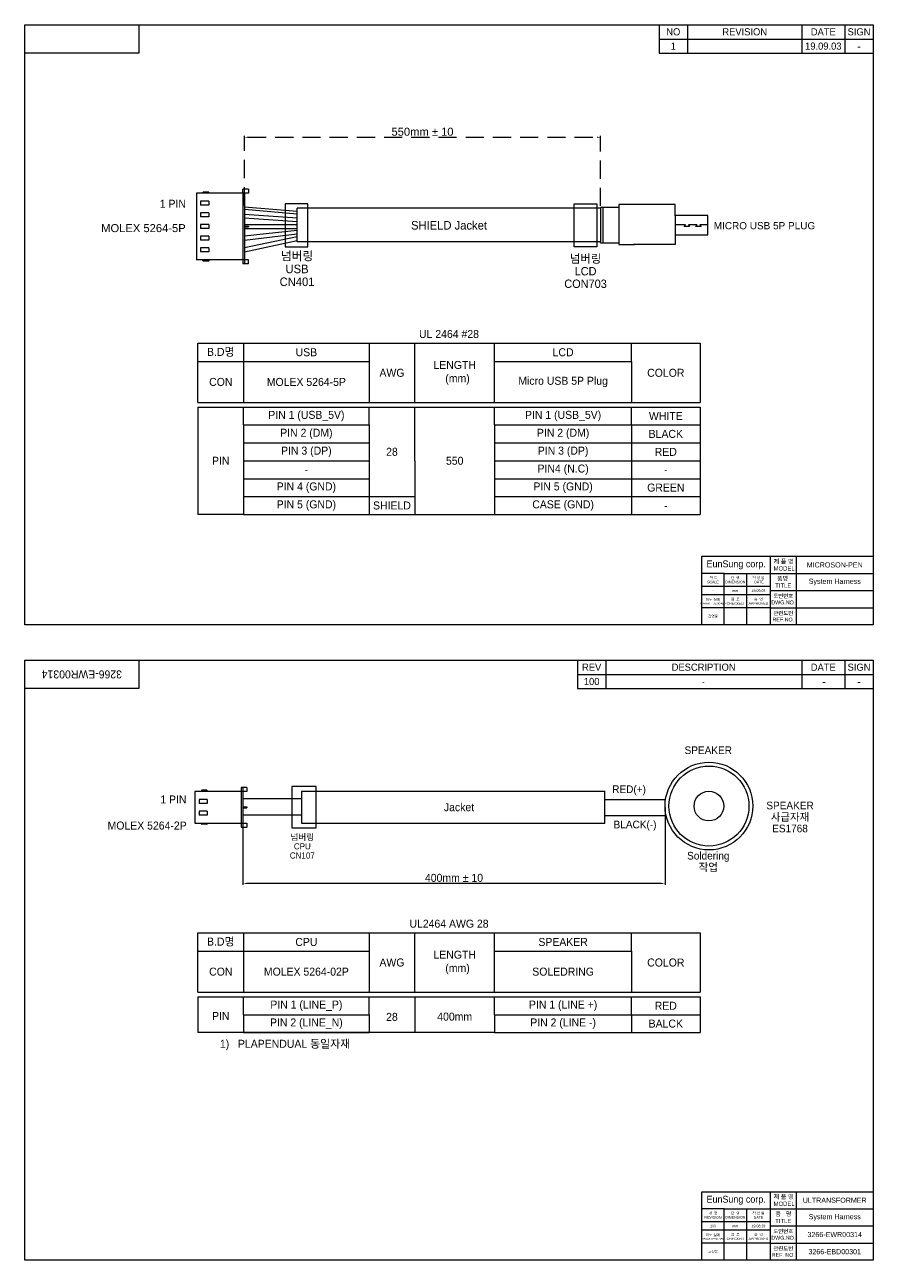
# Model space of a CAD drawing. Header units: millimetres. Extents: x 0 to 2432, y -442 to 868.
# Drawn here: x 0 to 594, y -442 to 422 of the extents above; entities that cross this region are included whole.
import ezdxf

# ---------------------------------------------------------------- set-up
doc = ezdxf.new("R2010")
doc.units = ezdxf.units.MM
doc.linetypes.add('DASHED', pattern=[19.05, 12.7, -6.35])
for name, color, linetype in [('0 @ 1', 7, 'Continuous'), ('4', 133, 'Continuous'), ('CURITY-KONA-PEN-ASSY_DXF_FORMAT', 7, 'Continuous')]:
    doc.layers.add(name, color=color, linetype=linetype)
doc.styles.get("Standard").update_dxf_attribs({"font": 'arial.ttf'})
doc.styles.add('TEXTSTYLE_8', font='shanno.ttf')
doc.styles.add('주석', font='gulim.ttc')
doc.dimstyles.new('ISO-25$0', dxfattribs={"dimtxt": 2.5, "dimasz": 2.5, "dimexe": 1, "dimexo": 1, "dimgap": 1, "dimtad": 1, "dimdec": 4, "dimdsep": 46, "dimtxsty": 'Standard', "dimcen": 2.5, "dimadec": 0, "dimazin": 2, "dimtfac": 1, "dimtdec": 4, "dimtmove": 0, "dimatfit": 3, "dimfxl": 0, "dimarcsym": 0})

# ---------------------------------------------------------------- blocks, each defined once
blk = doc.blocks.new('*D15')
at = {"color": 0, "linetype": 'DASHED', "lineweight": -2}
for p, q in [((153.99, 295.76), (153.99, 344.4)), ((156.49, 343.4), (400.8, 343.4)), ((403.3, 295.34), (403.3, 344.4))]:
    blk.add_line(p, q, dxfattribs=at)
at = {"color": 0}
for points in [[(156.49, 343.81), (156.49, 342.98), (153.99, 343.4)], [(400.8, 342.98), (400.8, 343.81), (403.3, 343.4)]]:
    blk.add_solid(points, dxfattribs=at)
at = {"layer": 'Defpoints', "color": 0}
for p in [(403.3, 343.4), (153.99, 294.76), (403.3, 294.34)]:
    blk.add_point(p, dxfattribs=at)
at = {"color": 0, "insert": (278.64, 347.25), "char_height": 2.5, "attachment_point": 5}
blk.add_mtext('{\\H2.24x;550mm ± 10}', dxfattribs=at)
blk = doc.blocks.new('*D30')
at = {"color": 0, "lineweight": -2}
for p, q in [((448.44, -125.59), (448.44, -179.73)), ((152.92, -139.36), (152.92, -179.73)), ((445.94, -178.73), (155.42, -178.73))]:
    blk.add_line(p, q, dxfattribs=at)
at = {"color": 0}
for points in [[(155.42, -178.31), (155.42, -179.14), (152.92, -178.73)], [(445.94, -179.14), (445.94, -178.31), (448.44, -178.73)]]:
    blk.add_solid(points, dxfattribs=at)
at = {"layer": 'Defpoints', "color": 0}
for p in [(448.44, -124.59), (152.92, -138.36), (152.92, -178.73)]:
    blk.add_point(p, dxfattribs=at)
at = {"color": 0, "insert": (300.68, -174.85), "char_height": 2.5, "attachment_point": 5, "style": '주석'}
blk.add_mtext('{\\H2.24x;400mm ± 10}', dxfattribs=at)

msp = doc.modelspace()

# ---------------------------------------------------------------- linework, layer by layer
for p, q in [((0.18436, 422.16704), (594.18436, 422.16704)), ((0.18436, 2.16704), (0.18436, 422.16704)), ((80.18436, 422.16704), (80.18436, 402.16704)), ((444.18436, 422.16704), (444.18436, 402.16704)), ((464.18436, 422.16704), (464.18436, 402.16704)), ((544.18436, 422.16704), (544.18436, 402.16704)), ((574.18436, 422.16704), (574.18436, 402.16704)), ((594.18436, 422.16704), (594.18436, 2.16704)), ((444.18436, 412.16704), (594.18436, 412.16704)), ((80.18436, 402.16704), (0.18436, 402.16704)), ((444.18436, 402.16704), (594.18436, 402.16704)), ((156.88097, 304.20611), (120.42262, 304.20611)), ((120.42262, 304.20611), (120.42262, 257.62044)), ((124.95141, 304.78482), (124.95141, 304.20611)), ((128.81382, 305.07417), (125.24076, 305.07417)), ((129.10318, 304.20611), (129.10318, 304.78482)), ((156.88097, 307.09964), (152.83004, 307.09964)), ((152.83004, 304.20611), (152.83004, 307.09964)), ((152.83004, 304.20611), (152.83004, 257.62044)), ((153.98745, 304.20611), (153.98745, 307.09964)), ((153.98745, 304.20611), (153.98745, 257.62044)), ((156.88097, 307.09964), (156.88097, 304.20611)), ((123.31614, 298.67949), (123.31614, 295.78597)), ((129.10318, 298.67949), (123.31614, 298.67949)), ((129.10318, 295.78597), (123.31614, 295.78597)), ((129.10318, 298.67949), (129.10318, 295.78597)), ((403.2961, 294.34259), (403.2961, 293.79743)), ((123.31614, 290.51976), (123.31614, 287.62624)), ((129.10318, 290.51976), (123.31614, 290.51976)), ((129.10318, 287.62624), (123.31614, 287.62624)), ((129.10318, 290.51976), (129.10318, 287.62624)), ((190.88956, 289.56185), (153.98745, 292.90327)), ((190.88956, 286.81533), (153.98745, 289.39306)), ((123.31614, 282.36004), (123.31614, 279.46652)), ((129.10318, 282.36004), (123.31614, 282.36004)), ((129.10318, 279.46652), (123.31614, 279.46652)), ((129.10318, 282.36004), (129.10318, 279.46652)), ((153.98745, 282.36004), (190.88956, 282.36004)), ((153.98745, 281.20263), (156.88097, 281.20263)), ((153.98745, 280.62393), (156.88097, 280.62393)), ((153.98745, 279.46652), (190.88956, 279.46652)), ((190.88956, 278.28357), (153.98745, 274.20031)), ((156.88097, 281.20263), (156.88097, 280.62393)), ((156.88097, 281.20263), (156.88097, 280.62393)), ((123.31614, 274.20031), (123.31614, 271.30679)), ((129.10318, 274.20031), (123.31614, 274.20031)), ((129.10318, 271.30679), (123.31614, 271.30679)), ((129.10318, 274.20031), (129.10318, 271.30679)), ((190.88956, 273.66707), (153.98745, 266.04058)), ((403.28585, 269.51868), (403.28585, 270.25725)), ((123.31614, 266.04058), (123.31614, 263.14706)), ((129.10318, 266.04058), (123.31614, 266.04058)), ((129.10318, 263.14706), (123.31614, 263.14706)), ((129.10318, 266.04058), (129.10318, 263.14706)), ((156.88097, 257.62044), (120.42262, 257.62044)), ((124.95141, 257.04174), (124.95141, 257.62044)), ((128.81382, 256.75238), (125.24076, 256.75238)), ((129.10318, 257.62044), (129.10318, 257.04174)), ((152.83004, 257.62044), (152.83004, 254.72692)), ((156.88097, 254.72692), (152.83004, 254.72692)), ((153.98745, 257.62044), (153.98745, 254.72692)), ((156.88097, 254.72692), (156.88097, 257.62044)), ((121.47028, 199.32663), (472.89844, 199.32663)), ((121.47028, 157.79422), (121.47028, 199.32663)), ((153.41829, 199.32663), (153.41829, 157.79422)), ((241.27533, 199.32663), (241.27533, 157.79422)), ((273.22335, 157.79422), (273.22335, 199.32663)), ((329.13237, 157.79422), (329.13237, 199.32663)), ((424.97641, 186.54743), (424.97641, 199.32663)), ((472.89844, 199.32663), (472.89844, 157.79422)), ((121.47028, 186.54743), (241.27533, 186.54743)), ((329.13237, 186.54743), (424.97641, 186.54743)), ((424.97641, 186.54743), (424.97641, 157.79422)), ((121.47028, 157.79422), (472.89844, 157.79422)), ((121.47028, 154.59941), (472.89844, 154.59941)), ((121.47028, 154.59941), (121.47028, 79.44358)), ((153.41829, 142.07344), (153.41829, 154.59941)), ((241.27533, 142.07344), (241.27533, 154.59941)), ((273.22335, 117.0215), (273.22335, 154.59941)), ((329.13237, 142.07344), (329.13237, 154.59941)), ((424.97641, 142.07344), (424.97641, 154.59941)), ((472.89844, 154.59941), (472.89844, 117.0215)), ((153.41829, 142.07344), (241.27533, 142.07344)), ((153.41829, 142.07344), (153.41829, 129.54747)), ((241.27533, 142.07344), (241.27533, 129.54747)), ((329.13237, 142.07344), (424.97641, 142.07344)), ((329.13237, 142.07344), (329.13237, 129.54747)), ((424.97641, 142.07344), (424.97641, 129.54747)), ((424.97641, 142.07344), (472.89844, 142.07344)), ((153.41829, 129.54747), (241.27533, 129.54747)), ((153.41829, 129.54747), (153.41829, 129.54747)), ((153.41829, 129.54747), (153.41829, 129.54747)), ((153.41829, 129.54747), (153.41829, 117.0215)), ((241.27533, 129.54747), (241.27533, 117.0215)), ((329.13237, 129.54747), (424.97641, 129.54747)), ((329.13237, 129.54747), (329.13237, 117.0215)), ((424.97641, 129.54747), (424.97641, 117.0215)), ((424.97641, 129.54747), (472.89844, 129.54747)), ((153.41829, 117.0215), (241.27533, 117.0215)), ((153.41829, 117.0215), (153.41829, 104.49552)), ((241.27533, 117.0215), (241.27533, 104.49552)), ((273.22335, 117.0215), (273.22335, 104.49552)), ((329.13237, 117.0215), (329.13237, 104.49552)), ((329.13237, 117.0215), (424.97641, 117.0215)), ((424.97641, 117.0215), (424.97641, 104.49552)), ((424.97641, 117.0215), (472.89844, 117.0215)), ((472.89844, 117.0215), (472.89844, 104.49552)), ((153.41829, 104.49552), (241.27533, 104.49552)), ((153.41829, 104.49552), (153.41829, 91.96955)), ((241.27533, 104.49552), (241.27533, 91.96955)), ((273.22335, 104.49552), (273.22335, 91.96955)), ((329.13237, 104.49552), (424.97641, 104.49552)), ((329.13237, 104.49552), (329.13237, 91.96955)), ((424.97641, 104.49552), (472.89844, 104.49552)), ((424.97641, 104.49552), (424.97641, 91.96955)), ((472.89844, 104.49552), (472.89844, 91.96955)), ((153.41829, 91.96955), (241.27533, 91.96955)), ((153.41829, 91.96955), (153.41829, 79.44358)), ((241.27533, 91.96955), (241.27533, 79.44358)), ((241.27533, 91.96955), (273.22335, 91.96955)), ((273.22335, 91.96955), (273.22335, 79.44358)), ((329.13237, 91.96955), (329.13237, 79.44358)), ((329.13237, 91.96955), (472.89844, 91.96955)), ((424.97641, 91.96955), (424.97641, 79.44358)), ((472.89844, 91.96955), (472.89844, 79.44358)), ((153.41829, 79.44358), (121.47028, 79.44358)), ((153.41829, 79.44358), (472.89844, 79.44358)), ((474.18436, 2.16704), (474.18436, 50.16704)), ((474.18436, 50.16704), (594.18436, 50.16704)), ((522.18436, 2.16704), (522.18436, 50.16704)), ((522.18436, 50.16704), (540.18436, 50.16704)), ((540.18436, 50.16704), (540.18436, 2.16704)), ((489.78436, 38.16704), (474.18436, 38.16704)), ((489.78436, 2.16704), (489.78436, 38.16704)), ((489.78436, 38.16704), (505.38436, 38.16704)), ((505.38436, 38.16704), (505.38436, 2.16704)), ((505.38436, 38.16704), (522.18436, 38.16704)), ((522.18436, 38.16704), (540.18436, 38.16704)), ((540.18436, 38.16704), (594.18436, 38.16704)), ((522.18436, 29.16704), (474.18436, 29.16704)), ((522.18436, 26.16704), (594.18436, 26.16704)), ((522.18436, 23.16704), (474.18436, 23.16704)), ((522.18436, 14.16704), (474.18436, 14.16704)), ((522.18436, 14.16704), (594.18436, 14.16704)), ((594.18436, 2.16704), (0.18436, 2.16704)), ((0.18436, -22.42252), (594.18436, -22.42252)), ((0.18436, -442.42252), (0.18436, -22.42252)), ((80.18436, -22.42252), (80.18436, -42.42252)), ((387.04558, -22.42252), (387.04558, -42.42252)), ((407.04558, -22.42252), (407.04558, -42.42252)), ((544.18436, -22.42252), (544.18436, -42.42252)), ((574.18436, -22.42252), (574.18436, -42.42252)), ((594.18436, -22.42252), (594.18436, -442.42252)), ((387.04558, -32.42252), (594.18436, -32.42252)), ((80.18436, -42.42252), (0.18436, -42.42252)), ((387.04558, -42.42252), (594.18436, -42.42252)), ((155.76195, -111.48213), (151.71102, -111.48213)), ((151.71102, -111.48213), (151.71102, -139.37562)), ((152.86843, -111.48213), (152.86843, -139.37562)), ((155.76195, -111.48213), (155.76195, -114.37565)), ((119.30359, -114.37565), (119.30359, -136.48212)), ((155.76195, -114.37565), (119.30359, -114.37565)), ((122.19711, -119.90227), (122.19711, -122.79579)), ((127.98415, -119.90227), (122.19711, -119.90227)), ((123.83239, -113.79694), (123.83239, -114.37565)), ((127.6948, -113.50759), (124.12174, -113.50759)), ((127.98415, -114.37565), (127.98415, -113.79694)), ((127.98415, -119.90227), (127.98415, -122.79579)), ((127.98415, -122.79579), (122.19711, -122.79579)), ((122.19711, -128.062), (122.19711, -130.95552)), ((127.98415, -128.062), (122.19711, -128.062)), ((127.98415, -128.062), (127.98415, -130.95552)), ((152.86843, -125.17565), (155.76195, -125.17565)), ((152.86843, -125.75435), (155.76195, -125.75435)), ((155.76195, -125.17565), (155.76195, -125.75435)), ((155.76195, -125.17565), (155.76195, -125.75435)), ((119.30359, -136.48212), (155.76192, -136.48212)), ((127.98415, -130.95552), (122.19711, -130.95552)), ((123.83239, -137.06082), (123.83239, -136.48212)), ((127.6948, -137.35017), (124.12174, -137.35017)), ((127.98415, -136.48212), (127.98415, -137.06082)), ((155.76192, -136.48212), (155.76192, -139.37562)), ((151.71102, -139.37562), (155.76192, -139.37562)), ((121.47028, -213.32181), (472.89844, -213.32181)), ((121.47028, -254.85423), (121.47028, -213.32181)), ((153.41829, -213.32181), (153.41829, -254.85423)), ((241.27533, -213.32181), (241.27533, -254.85423)), ((273.22335, -254.85423), (273.22335, -213.32181)), ((329.13237, -254.85423), (329.13237, -213.32181)), ((424.97641, -226.10102), (424.97641, -213.32181)), ((472.89844, -213.32181), (472.89844, -254.85423)), ((121.47028, -226.10102), (241.27533, -226.10102)), ((329.13237, -226.10102), (424.97641, -226.10102)), ((424.97641, -226.10102), (424.97641, -254.85423)), ((121.47028, -254.85423), (472.89844, -254.85423)), ((121.47028, -258.04903), (472.89844, -258.04903)), ((121.47028, -258.04903), (121.47028, -283.13904)), ((153.41829, -270.575), (153.41829, -258.04903)), ((241.27533, -270.575), (241.27533, -258.04903)), ((273.22335, -258.04903), (273.22335, -283.10098)), ((329.13237, -270.575), (329.13237, -258.04903)), ((424.97641, -270.575), (424.97641, -258.04903)), ((472.89844, -258.04903), (472.89844, -270.575)), ((153.41829, -270.575), (241.27533, -270.575)), ((153.41829, -270.575), (153.41829, -283.10098)), ((241.27533, -270.575), (241.27533, -283.10098)), ((329.13237, -270.575), (424.97641, -270.575)), ((329.13237, -270.575), (329.13237, -283.10098)), ((424.97641, -270.575), (424.97641, -283.10098)), ((424.97641, -270.575), (472.89844, -270.575)), ((472.89844, -270.575), (472.89844, -283.10098)), ((153.41829, -283.10098), (121.47028, -283.13904)), ((153.41829, -283.10098), (241.27533, -283.10098)), ((153.41829, -283.10098), (153.41829, -283.10098)), ((153.41829, -283.10098), (153.41829, -283.10098)), ((329.13237, -283.10098), (153.41829, -283.10098)), ((329.13237, -283.10098), (424.97641, -283.10098)), ((424.97641, -283.10098), (472.89844, -283.10098)), ((474.18436, -442.42252), (474.18436, -394.42252)), ((474.18436, -394.42252), (594.18436, -394.42252)), ((522.18436, -442.42252), (522.18436, -394.42252)), ((522.18436, -394.42252), (540.18436, -394.42252)), ((540.18436, -394.42252), (540.18436, -442.42252)), ((489.78436, -406.42252), (474.18436, -406.42252)), ((489.78436, -442.42252), (489.78436, -406.42252)), ((489.78436, -406.42252), (505.38436, -406.42252)), ((505.38436, -406.42252), (505.38436, -442.42252)), ((505.38436, -406.42252), (522.18436, -406.42252)), ((522.18436, -406.42252), (540.18436, -406.42252)), ((540.18436, -406.42252), (594.18436, -406.42252)), ((522.18436, -415.42252), (474.18436, -415.42252)), ((522.18436, -421.42252), (474.18436, -421.42252)), ((522.18436, -418.42252), (594.18436, -418.42252)), ((522.18436, -430.42252), (474.18436, -430.42252)), ((522.18436, -430.42252), (594.18436, -430.42252)), ((594.18436, -442.42252), (0.18436, -442.42252))]:
    msp.add_line(p, q)
for centre, start, end in [((125.24076, 304.78482), 90, 180), ((128.81382, 304.78482), 0, 90), ((125.24076, 257.04174), 180, 270), ((128.81382, 257.04174), 270, 0), ((124.12174, -113.79694), 90, 180), ((127.6948, -113.79694), 0, 90), ((124.12174, -137.06082), 180, 270), ((127.6948, -137.06082), 270, 0)]:
    msp.add_arc(centre, 0.28935, start, end)
at = {"layer": '4', "color": 7}
for p, q in [((153.98745, 294.75605), (190.88956, 291.60714)), ((416.10354, 294.34259), (403.2961, 294.34259)), ((405.03414, 269.51868), (405.03414, 294.34259)), ((455.40478, 296.25594), (416.10354, 296.25594)), ((416.10354, 296.25594), (416.10354, 268.27459)), ((455.40478, 288.35089), (455.40478, 296.25594)), ((153.9779, 286.9496), (190.88956, 284.47786)), ((403.2961, 293.79743), (190.88956, 293.79743)), ((190.88956, 270.25725), (190.88956, 293.79743)), ((403.2961, 293.79743), (403.28585, 270.25725)), ((462.69552, 282.1859), (455.44772, 282.1859)), ((461.72365, 280.98333), (462.72317, 282.17085)), ((465.61972, 280.98333), (461.72365, 280.98333)), ((464.75497, 282.1901), (465.61972, 280.98333)), ((470.78055, 282.17556), (464.77182, 282.17518)), ((469.78104, 280.98333), (470.78055, 282.17085)), ((473.67711, 280.98333), (469.78104, 280.98333)), ((472.81236, 282.1901), (473.67711, 280.98333)), ((478.35469, 282.18791), (472.84879, 282.18791)), ((153.98745, 271.30679), (190.88956, 275.88766)), ((153.98745, 263.14706), (190.88956, 271.27116)), ((403.28585, 270.25725), (190.88956, 270.25725)), ((403.28585, 269.51868), (416.10354, 269.51868)), ((416.10354, 268.27459), (427.02753, 268.27459)), ((455.40478, 268.27459), (426.39972, 268.27459)), ((455.40478, 275.05034), (455.40478, 268.27459)), ((152.86843, -119.21412), (193.78457, -119.21412)), ((406.40455, -114.28808), (193.91724, -114.28808)), ((194.00302, -114.28808), (194.01409, -136.56967)), ((406.35508, -136.56967), (406.35508, -114.41602)), ((406.37982, -119.89046), (448.80008, -119.89046)), ((152.57617, -130.60437), (194.07683, -130.60437)), ((194.01409, -136.56967), (406.35508, -136.56967)), ((406.37982, -131.09523), (449.13646, -131.09523))]:
    msp.add_line(p, q, dxfattribs=at)
for points in [[(182.44306, 266.83323), (198.30813, 266.83323), (198.30813, 296.79345), (182.44306, 296.79345)], [(400.75442, 266.83323), (384.78467, 266.83323), (384.78467, 296.79345), (400.75442, 296.79345)], [(455.41345, 275.081), (478.35469, 275.081), (478.35469, 288.60705), (455.41345, 288.60705)], [(204.22735, -110.97513), (187.21678, -110.97513), (187.21678, -139.79933), (204.22735, -139.79933)]]:
    msp.add_lwpolyline(points, close=True, dxfattribs=at)
for radius in [30.69572, 27.99487, 10.39727]:
    msp.add_circle((479.13435, -124.58721), radius, dxfattribs=at)

# ---------------------------------------------------------------- texts
at = {"attachment_point": 5, "style": '주석'}
for s, insert, char_height, width in [('19.09.03', (559.18436, 407.16704), 5, 30), ('B.D명', (137.44429, 192.93703), 5.6, 31.9480142), ('USB', (197.34681, 192.93703), 5.6, 87.8570392), ('LCD', (377.05439, 192.93703), 5.6, 95.8440427), ('LENGTH\\P{\\fGulim|b0|i0|c129|p50;\\W1.93502; }(mm)', (301.17786, 178.56042), 5.6, 55.9090249), ('CON', (137.44429, 172.17082), 5.6, 31.9480142), ('MOLEX 5264-5P', (197.34681, 172.17082), 5.6, 87.8570392), ('AWG', (257.24934, 178.56042), 5.6, 31.9480142), ('Micro USB 5P Plug', (377.05439, 172.17082), 5.6, 95.8440427), ('COLOR', (448.93743, 178.56042), 5.6, 47.9220214), ('PIN 1 (USB_5V)', (197.34681, 148.33643), 5.6, 87.8570392), ('WHITE', (448.93743, 148.33643), 5.6, 47.9220214), ('PIN 2 (DM)', (197.34681, 135.81045), 5.6, 87.8570392), ('BLACK', (448.93743, 135.81045), 5.6, 47.9220214), ('PIN 3 (DP)', (197.34681, 123.28448), 5.6, 87.8570392), ('28', (257.24934, 123.28448), 5.6, 31.9480142), ('RED', (448.93743, 123.28448), 5.6, 47.9220214), ('PIN', (137.44429, 117.0215), 5.6, 31.9480142), ('550', (301.17786, 117.0215), 5.6, 55.9090249), ('-', (197.34681, 110.75851), 5.6, 87.8570392), ('-', (448.93743, 110.75851), 5.6, 47.9220214), ('PIN 4 (GND)', (197.34681, 98.23254), 5.6, 87.8570392), ('GREEN', (448.93743, 98.23254), 5.6, 47.9220214), ('PIN 5 (GND)', (197.34681, 85.70656), 5.6, 87.8570392), ('SHIELD', (257.24934, 85.70656), 5.6, 31.9480142), ('-', (448.93743, 85.70656), 5.6, 47.9220214), ('EunSung corp.', (498.18436, 44.16704), 4.7922, 48), ('{\\fGulim|b0|i0|c129|p50;\\W0.30066; }제 품 명  \\P MODEL', (531.18436, 44.16704), 3, 18), ('MICROSON-PEN', (567.18436, 44.16704), 3.6, 54), ('{\\fGulim|b0|i0|c129|p50;\\W1.07709; }척 도 \\PSCALE', (481.98436, 33.66704), 1.8, 15.6), ('{단  위\\PDIMENSION}', (497.58436, 33.66704), 1.8, 15.6), ('작 성 일\\P{\\fGulim|b0|i0|c129|p50;\\W1.15198; }DATE', (513.78436, 33.66704), 1.8, 16.8), ('{품명 \\W0.94493; \\W1;TITLE}', (531.18436, 32.16704), 3, 18), ('-', (481.98436, 26.16704), 1.8, 15.6), ('mm', (497.58436, 26.16704), 1.8, 15.6), ('19.09.03', (513.78436, 26.16704), 1.8, 16.8), ('System Harness', (567.18436, 32.16704), 3.6, 54), ('{제도 설계\\P\\H0.66667x;DRAWN\\H1.49999x;\\W3.72022; \\H0.66667x;\\W1;DESIGNED}', (481.98436, 18.66704), 1.8, 15.6), ('{검  토\\PCHECKED}', (497.58436, 18.66704), 1.8, 15.6), ('{승  인\\PAPPROVED}', (513.78436, 18.66704), 1.8, 16.8), ('도면번호 DWG.NO.', (531.18436, 20.16704), 2.7, 18), ('김영윤', (481.98436, 8.16704), 1.8, 15.6), ('관련도번\\PREF.NO.', (531.18436, 8.16704), 2.7, 18), ('-', (497.58436, 8.16704), 1.8, 15.6), ('-', (513.78436, 8.16704), 1.8, 16.8), ('B.D명', (137.44429, -219.71141), 5.6, 31.9480142), ('CPU', (197.34681, -219.71141), 5.6, 87.8570392), ('{SPEAKER}', (377.05439, -219.71141), 5.6, 95.8440427), ('AWG', (257.24934, -234.08802), 5.6, 31.9480142), ('LENGTH\\P{\\fGulim|b0|i0|c129|p50;\\W1.93502; }(mm)', (301.17786, -234.08802), 5.6, 55.9090249), ('COLOR', (448.93743, -234.08802), 5.6, 47.9220214), ('CON', (137.44429, -240.47762), 5.6, 31.9480142), ('{MOLEX 5264-02P}', (197.34681, -240.47762), 5.6, 87.8570392), ('{SOLEDRING}', (377.05439, -240.47762), 5.6, 95.8440427), ('PIN 1 (LINE_P)', (197.34681, -264.31202), 5.6, 87.8570392), ('{RED}', (448.93743, -264.31202), 5.6, 47.9220214), ('PIN 2 (LINE_N)', (197.34681, -276.83799), 5.6, 87.8570392), ('{BALCK}', (448.93743, -276.83799), 5.6, 47.9220214)]:
    msp.add_mtext(s, dxfattribs=dict(at, insert=insert, char_height=char_height, width=width))
at = {"insert": (83.28916, 279.79597), "char_height": 5.6, "width": 69.4203014, "attachment_point": 5}
msp.add_mtext('MOLEX 5264-5P', dxfattribs=at)
at = {"insert": (40.18436, -32.42252), "char_height": 5.6, "width": 80, "attachment_point": 5, "rotation": 180, "style": '주석'}
msp.add_mtext('{3266-EWR00314}', dxfattribs=at)
at = {"layer": '0 @ 1', "style": '주석'}
for s, insert, char_height, width, attachment_point in [('NO', (454.18436, 417.16704), 5, 20, 5), ('REVISION', (504.18436, 417.16704), 5, 80, 5), ('DATE', (559.18436, 417.16704), 5, 30, 5), ('SIGN', (584.18436, 417.16704), 5, 20, 5), ('1', (454.18436, 407.16704), 5, 20, 5), ('-', (584.18436, 407.16704), 5.6, 20, 5), ('1 PIN', (113.04284, 299.68355), 5.6, 35.8666684, 3), ('UL 2464 #28', (297.18436, 205.71624), 5.6, 351.4281566, 5), ('PIN 1 (USB_5V)', (377.05439, 148.33643), 5.6, 95.8440427, 5), ('PIN 2 (DM)', (377.05439, 135.81045), 5.6, 95.8440427, 5), ('PIN 3 (DP)', (377.05439, 123.28448), 5.6, 95.8440427, 5), ('PIN4 (N.C)', (377.05439, 110.75851), 5.6, 95.8440427, 5), ('PIN 5 (GND)', (377.05439, 98.23254), 5.6, 95.8440427, 5), ('CASE (GND)', (377.05439, 85.70656), 5.6, 95.8440427, 5), ('{REV}', (397.04558, -27.42252), 5, 20, 5), ('{DESCRIPTION}', (475.43668, -27.42252), 5, 137.1387769, 5), ('DATE', (559.18436, -27.42252), 5, 30, 5), ('SIGN', (584.18436, -27.42252), 5, 20, 5), ('{100}', (397.04558, -37.42252), 5, 20, 5), ('{-}', (475.19711, -37.42252), 5, 137.1387769, 5), ('-', (559.69433, -37.42252), 5.6, 30, 5), ('-', (584.18436, -37.42252), 5.6, 20, 5), ('1 PIN', (113.44022, -117.14626), 5.6, 35.8666684, 3), ('Jacket', (304.19901, -125.40227), 5.6, 351.4281566, 5), ('MOLEX 5264-2P', (85.89015, -138.24938), 5.6, 69.4203014, 5), ('UL2464 AWG 28', (297.18436, -206.93221), 5.6, 351.4281566, 5), ('PIN 1 (LINE +)', (377.05439, -264.31202), 5.6, 95.8440427, 5), ('PIN', (137.44429, -271.47798), 5.6, 31.9480142, 5), ('{28}', (257.24934, -272.14671), 5.6, 31.9480142, 5), ('{400mm}', (301.17786, -271.95707), 5.6, 55.9090249, 5), ('PIN 2 (LINE -)', (377.05439, -276.83799), 5.6, 95.8440427, 5), ('EunSung corp.', (498.18436, -400.42252), 4.7922, 48, 5), ('{\\fGulim|b0|i0|c129|p50;\\W0.30066; }제 품 명  \\P MODEL', (531.18436, -400.42252), 3, 18, 5), ('ULTRANSFORMER', (567.18436, -400.42252), 3.6, 54, 5), ('{개  정\\PREVISION}', (481.98436, -410.92252), 1.8, 15.6, 5), ('{단  위\\PDIMENSION}', (497.58436, -410.92252), 1.8, 15.6, 5), ('{작 성 일\\PDATE}', (513.78436, -410.92252), 1.8, 16.8, 5), ('품   명\\PTITLE', (531.18436, -412.42252), 3, 18, 5), ('System Harness', (567.18436, -412.42252), 3.6, 54, 5), ('{제도 설계\\P\\H0.66667x;DRAWN DESIGNED}', (481.98436, -425.92252), 1.8, 15.6, 5), ('{100}', (481.98436, -418.42252), 1.8, 15.6, 5), ('{검  토\\PCHECKED}', (497.58436, -425.92252), 1.8, 15.6, 5), ('mm', (497.58436, -418.42252), 1.8, 15.6, 5), ('{승  인\\PAPPROVED}', (513.78436, -425.92252), 1.8, 16.8, 5), ('{19.08.29}', (513.78436, -418.42252), 1.8, 16.8, 5), ('{도면번호\\PDWG.NO.}', (531.18436, -424.42252), 2.7, 18, 5), ('{3266-EWR00314}', (567.18436, -424.42252), 3.6, 54, 5), ('고성운', (481.98436, -436.42252), 1.8, 15.6, 5), ('-', (497.58436, -436.42252), 1.8, 15.6, 5), ('-', (513.78436, -436.42252), 1.8, 16.8, 5), ('{관련도번\\PREF. NO.}', (531.18436, -436.42252), 2.7, 18, 5), ('{3266-EBD00301}', (567.18436, -436.42252), 3.6, 54, 5)]:
    msp.add_mtext(s, dxfattribs=dict(at, insert=insert, char_height=char_height, width=width, attachment_point=attachment_point))
at = {"layer": '0 @ 1', "insert": (182.44681, -291.77877), "char_height": 5.6, "attachment_point": 5, "style": '주석'}
msp.add_mtext_dynamic_manual_height_columns('1)   PLAPENDUAL 동일자재', width=118.0449152, gutter_width=118.04492, heights=[24.56945], dxfattribs=at)
at = {"layer": 'CURITY-KONA-PEN-ASSY_DXF_FORMAT', "color": 0, "linetype": 'Continuous', "line_spacing_factor": 0.9, "style": 'TEXTSTYLE_8'}
for s, insert, char_height, width, attachment_point in [('{\\f굴림|b0|i0|c129|p50;SHIELD Jacket}', (297.19154, 281.76432), 6, 70.3916886, 5), ('{\\f굴림|b0|i0|c129|p50;넘버링\\PUSB\\PCN401}', (190.82445, 251.2361), 6, 55.1400667, 5), ('{\\f굴림|b0|i0|c129|p50;넘버링\\PLCD\\PCON703}', (392.76955, 249.63643), 5.85, 44.6954228, 5), ('{\\f굴림|b0|i0|c129|p50;SPEAKER}', (478.67265, -85.54771), 5.3610108, 27.0622238, 5), ('{\\f굴림|b0|i0|c129|p50;RED(+)}', (423.22437, -113.59073), 5.3610108, 27.0622238, 5), ('{\\f굴림|b0|i0|c129|p50;SPEAKER\\P사급자재 \\PES1768}', (535.88649, -132.26505), 5.3610108, 27.0622238, 5), ('{\\f굴림|b0|i0|c129|p50;BLACK(-)}', (427.42027, -138.29849), 5.3610108, 27.0622238, 5), ('{\\fGulim|b0|i0|c129|p50;넘버링\\PCPU\\PCN107}', (194.51399, -144.16734), 4.2888087, 39.4141993, 2), ('{\\f굴림|b0|i0|c129|p50;Soldering 작업}', (478.67265, -163.62671), 5.3610108, 27.0622238, 5)]:
    msp.add_mtext(s, dxfattribs=dict(at, insert=insert, char_height=char_height, width=width, attachment_point=attachment_point))
at = {"layer": 'CURITY-KONA-PEN-ASSY_DXF_FORMAT', "color": 0, "linetype": 'Continuous', "insert": (518.02054, 284.03849), "char_height": 5, "width": 85.4070071, "attachment_point": 2, "line_spacing_factor": 0.9}
msp.add_mtext('MICRO USB 5P PLUG', dxfattribs=at)

# ---------------------------------------------------------------- dimensions: what is measured, and where the dimension line sits
at = {"linetype": 'DASHED'}
dim = msp.add_linear_dim(base=(403.2961, 343.39535), p1=(153.98745, 294.75605), p2=(403.2961, 294.34259), text='{\\H2.24x;550mm ± 10}', dimstyle='ISO-25$0', dxfattribs=at)
dim.commit()
dim.dimension.update_dxf_attribs({"geometry": '*D15', "text_midpoint": (278.64178, 347.25415)})
dim = msp.add_linear_dim(base=(152.92038, -178.72802), p1=(448.43863, -124.58721), p2=(152.92038, -138.36301), angle=180, text='{\\H2.24x;400mm ± 10}', dimstyle='ISO-25$0', override={"dimlfac": 1, "dimtxsty": '주석', "dimtolj": 0})
dim.commit()
dim.dimension.update_dxf_attribs({"geometry": '*D30', "text_midpoint": (300.6795, -174.85242)})

doc.saveas('drawing.dxf')
